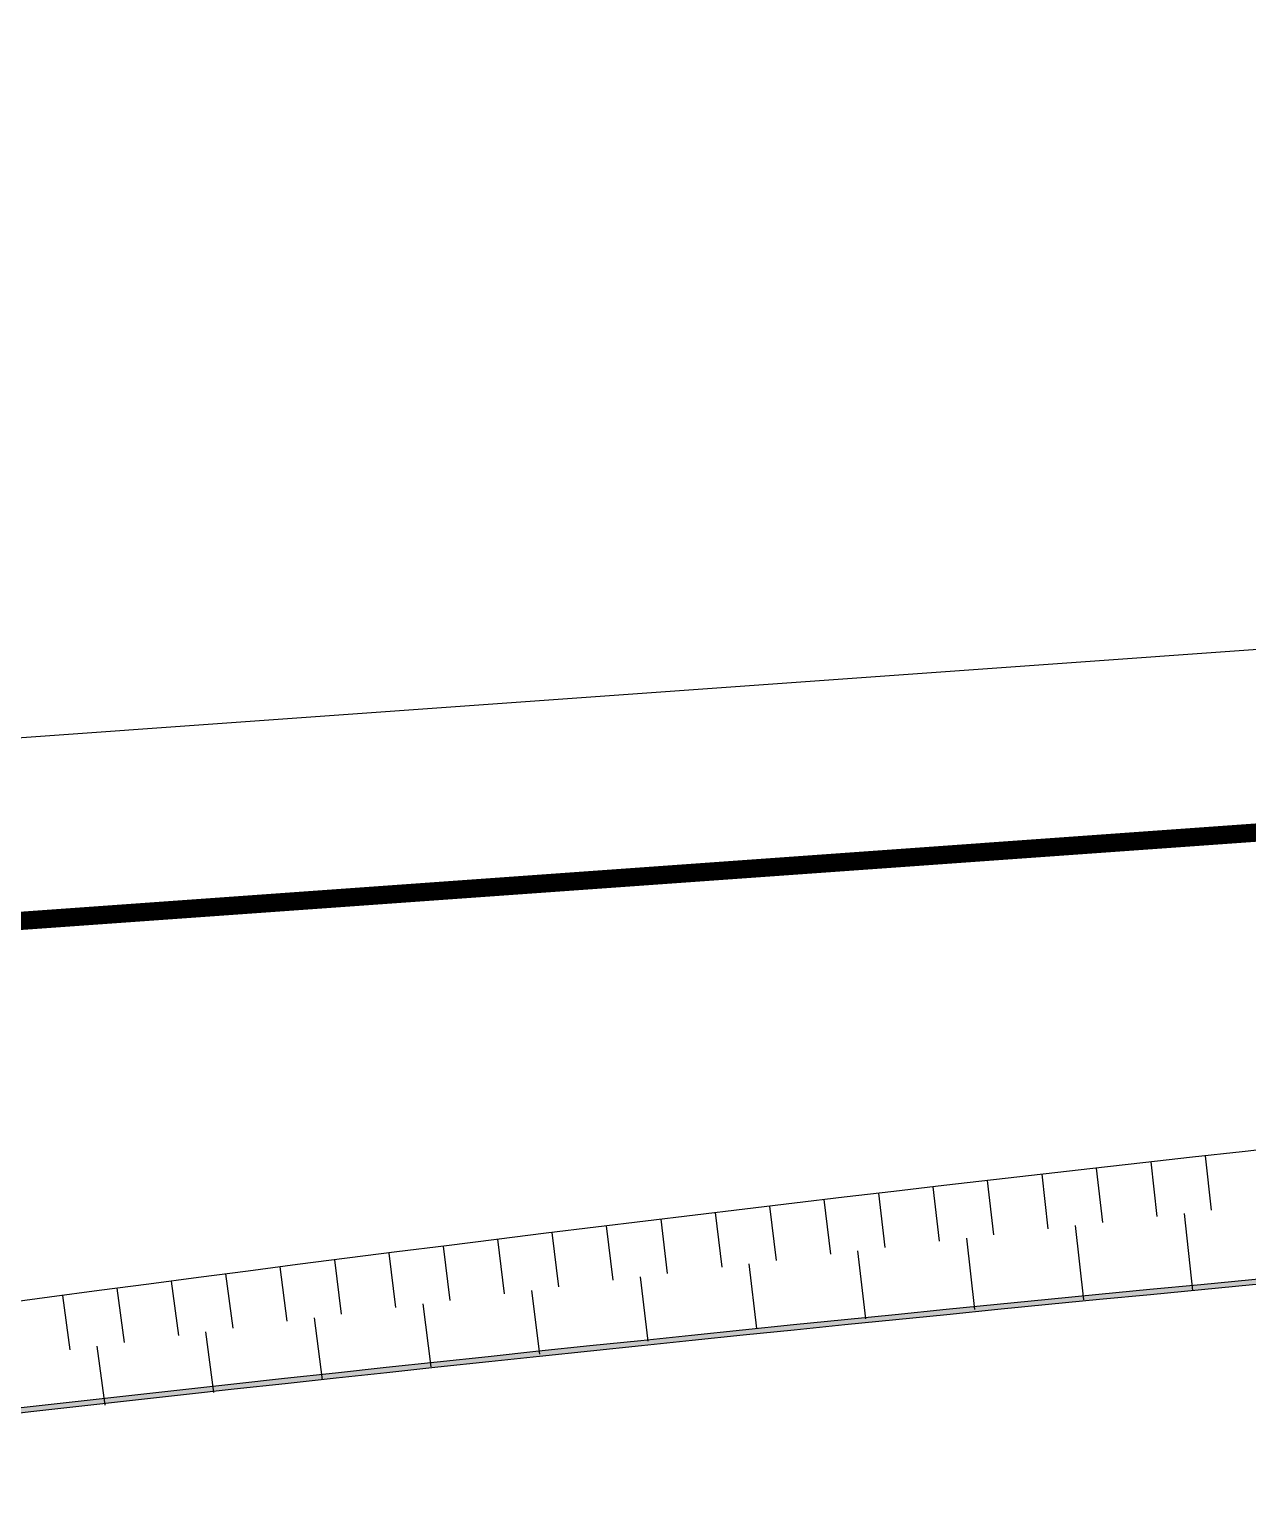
# Model space of a CAD drawing. Header units: metres. Extents: x 1851758 to 1852050, y 5187822 to 5188223.
# Drawn here: x 1851883.1 to 1851889.77, y 5187881.96 to 5187889.94 of the extents above; entities that cross this region are included whole.
import ezdxf

# ---------------------------------------------------------------- set-up
doc = ezdxf.new("R2010")
doc.units = ezdxf.units.M
doc.header["$LTSCALE"] = 2.5
for name, color, linetype, lineweight in [('PRO_PAR', 1, 'CONTINUOUS', 35), ('PRO_PAR_DA', 1, 'CONTINUOUS', 35), ('PRO_PAR_SURF', 157, 'CONTINUOUS', 20)]:
    doc.layers.add(name, color=color, linetype=linetype, lineweight=lineweight)
doc.layers.add('PRO_PAR_CONT_DA', color=40, linetype='CONTINUOUS', plot=False)
doc.layers.add('PRO_PAR_CONT_DA_D', color=7, linetype='CONTINUOUS', plot=False)
doc.layers.add('PRO_VOI', color=7, linetype='CONTINUOUS')
doc.layers.add('PRO_VOI_PLANCHETTES', color=232, linetype='CONTINUOUS')

msp = doc.modelspace()

# ---------------------------------------------------------------- hatches: boundary and pattern name
at = {"layer": 'PRO_VOI_PLANCHETTES'}
h = msp.add_hatch(color=256, dxfattribs=at)
h.dxf.hatch_style = 1
edge = h.paths.add_edge_path()
edge.add_arc((1851926.4252, 5187498.2076), 386.6253, 94.068008, 99.380647, ccw=False)
edge.add_line((1851898.9978, 5187883.8588), (1851897.6403, 5187902.7554))
edge.add_line((1851897.6403, 5187902.7554), (1851897.6702, 5187902.7575))
edge.add_line((1851897.6702, 5187902.7575), (1851899.0298, 5187883.831))
edge.add_line((1851899.0298, 5187883.831), (1851899.001, 5187883.8289))
edge.add_arc((1851926.4252, 5187498.2076), 386.5953, 94.067849, 99.380857)
edge.add_line((1851863.4115, 5187879.6328), (1851863.408, 5187879.6626))
h = msp.add_hatch(color=256, dxfattribs=at)
h.dxf.hatch_style = 1
edge = h.paths.add_edge_path()
edge.add_arc((1851926.4252, 5187498.2076), 385.1553, 94.067373, 99.391014, ccw=False)
edge.add_line((1851899.1063, 5187882.3928), (1851938.5438, 5187885.1975))
edge.add_line((1851938.5438, 5187885.1975), (1851938.7524, 5187882.2942))
edge.add_line((1851938.7524, 5187882.2942), (1851938.7225, 5187882.2918))
edge.add_line((1851938.7225, 5187882.2918), (1851938.5161, 5187885.1654))
edge.add_line((1851938.5161, 5187885.1654), (1851899.1052, 5187882.3626))
edge.add_arc((1851926.4252, 5187498.2076), 385.1253, 94.067849, 99.391226)
edge.add_line((1851863.5824, 5187878.1711), (1851863.5789, 5187878.2009))

# ---------------------------------------------------------------- linework, layer by layer
at = {"layer": 'PRO_PAR', "const_width": 0.1, "flags": 128}
msp.add_lwpolyline([(1851862.9456, 5187883.6194), (1851898.8308, 5187886.1831)], dxfattribs=at)
at = {"layer": 'PRO_PAR_CONT_DA', "flags": 128}
msp.add_lwpolyline([(1851940.223, 5187919.3492), (1851911.8795, 5187917.3131), (1851912.1661, 5187913.3233), (1851908.6751, 5187913.0726), (1851908.3885, 5187917.0623), (1851884.7038, 5187915.3608), (1851885.4031, 5187905.6262), (1851885.6711, 5187901.8955), (1851897.6403, 5187902.7554), (1851898.8308, 5187886.1831), (1851862.9456, 5187883.6194), (1851863.4796, 5187879.0507), (1851981.3715, 5187888.4018)], dxfattribs=at)
msp.add_lwpolyline([(1851862.9456, 5187883.6194), (1851898.8308, 5187886.1831), (1851897.6403, 5187902.7554), (1851885.6711, 5187901.8955), (1851885.4031, 5187905.6262), (1851860.7154, 5187902.7011)], close=True, dxfattribs=at)
at = {"layer": 'PRO_PAR_CONT_DA_D', "flags": 128}
msp.add_lwpolyline([(1851863.8279, 5187884.685), (1851897.7617, 5187887.1093), (1851896.7145, 5187901.6863), (1851884.7453, 5187900.8264), (1851884.4807, 5187904.5099), (1851861.8245, 5187901.8255)], close=True, dxfattribs=at)
at = {"layer": 'PRO_PAR_DA', "flags": 128}
msp.add_lwpolyline([(1851862.9456, 5187883.6194), (1851898.8308, 5187886.1831)], dxfattribs=at)
at = {"layer": 'PRO_PAR_SURF', "flags": 128}
msp.add_lwpolyline([(1851897.6403, 5187902.7554), (1851885.6711, 5187901.8955), (1851885.4031, 5187905.6262), (1851860.7154, 5187902.7011), (1851862.9456, 5187883.6194), (1851898.8308, 5187886.1831)], close=True, dxfattribs=at)
at = {"layer": 'PRO_VOI', "color": 32}
for p, q in [((1851889.5317, 5187883.7698), (1851889.5649, 5187883.4716)), ((1851888.9354, 5187883.7029), (1851888.9692, 5187883.4048)), ((1851889.2335, 5187883.7365), (1851889.267, 5187883.4384)), ((1851888.0413, 5187883.6002), (1851888.076, 5187883.3022)), ((1851888.3393, 5187883.6347), (1851888.3737, 5187883.3367)), ((1851888.6374, 5187883.6689), (1851888.6714, 5187883.3709)), ((1851887.4454, 5187883.5302), (1851887.4807, 5187883.2322)), ((1851887.7433, 5187883.5653), (1851887.7783, 5187883.2674)), ((1851886.8497, 5187883.4589), (1851886.8856, 5187883.1611)), ((1851887.1475, 5187883.4947), (1851887.1831, 5187883.1968)), ((1851889.4159, 5187883.455), (1851889.4631, 5187883.0327)), ((1851886.254, 5187883.3865), (1851886.2906, 5187883.0887)), ((1851886.5518, 5187883.4229), (1851886.5881, 5187883.125)), ((1851888.8203, 5187883.3878), (1851888.8666, 5187882.9811)), ((1851885.6586, 5187883.3128), (1851885.6957, 5187883.0151)), ((1851885.9563, 5187883.3498), (1851885.9931, 5187883.0521)), ((1851888.2249, 5187883.3194), (1851888.2701, 5187882.9294)), ((1851884.7657, 5187883.2), (1851884.8037, 5187882.9024)), ((1851885.0633, 5187883.2379), (1851885.101, 5187882.9403)), ((1851885.3609, 5187883.2755), (1851885.3984, 5187882.9779)), ((1851887.6295, 5187883.2498), (1851887.6734, 5187882.8777)), ((1851884.1706, 5187883.1233), (1851884.2093, 5187882.8258)), ((1851884.4681, 5187883.1618), (1851884.5065, 5187882.8642)), ((1851887.0344, 5187883.1789), (1851887.0769, 5187882.8247)), ((1851883.5757, 5187883.0453), (1851883.615, 5187882.7479)), ((1851883.8731, 5187883.0844), (1851883.9121, 5187882.787)), ((1851886.4393, 5187883.1069), (1851886.4823, 5187882.7547)), ((1851883.2783, 5187883.0059), (1851883.3179, 5187882.7085)), ((1851885.2497, 5187882.9591), (1851885.2932, 5187882.6146)), ((1851885.8444, 5187883.0336), (1851885.8878, 5187882.6846)), ((1851884.6551, 5187882.8833), (1851884.6986, 5187882.5445)), ((1851884.0607, 5187882.8064), (1851884.104, 5187882.4745)), ((1851883.4664, 5187882.7282), (1851883.5094, 5187882.4044))]:
    msp.add_line(p, q, dxfattribs=at)
at = {"layer": 'PRO_VOI', "color": 34, "flags": 128}
msp.add_lwpolyline([(1851898.1914, 5187884.6027, 0.030026), (1851863.484, 5187879.6752)], format="xyb", dxfattribs=at)
at = {"layer": 'PRO_VOI_PLANCHETTES', "flags": 128}
for points in [[(1851863.408, 5187879.6626, -0.023185), (1851898.9978, 5187883.8588), (1851897.6403, 5187902.7554), (1851897.6702, 5187902.7575), (1851899.0298, 5187883.831), (1851899.001, 5187883.8289, 0.023187), (1851863.4115, 5187879.6328)], [(1851863.5789, 5187878.2009, -0.023233), (1851899.1063, 5187882.3928), (1851938.5438, 5187885.1975), (1851938.7524, 5187882.2942), (1851938.7225, 5187882.2918), (1851938.5161, 5187885.1654), (1851899.1052, 5187882.3626, 0.023232), (1851863.5824, 5187878.1711)]]:
    msp.add_lwpolyline(points, format="xyb", close=True, dxfattribs=at)

doc.saveas('drawing.dxf')
